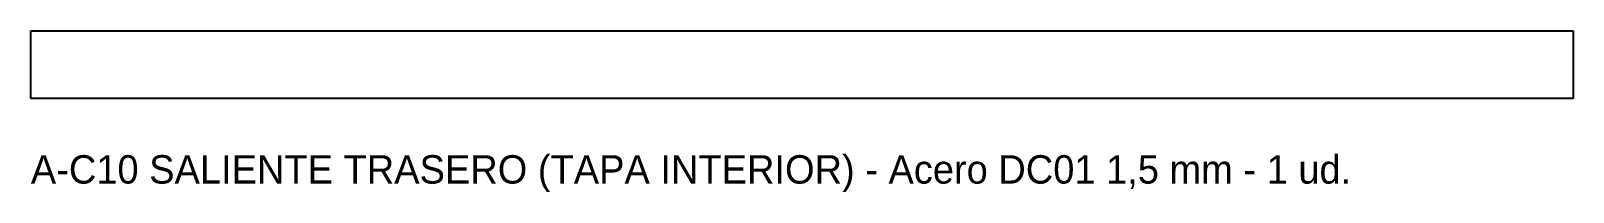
# Model space of a CAD drawing. Header units: millimetres. Extents: x -108 to 108, y -18 to 5.
import ezdxf

# ---------------------------------------------------------------- set-up
doc = ezdxf.new("R2010")
doc.units = ezdxf.units.MM
doc.layers.add('CORTE', color=7, linetype='CONTINUOUS')
doc.layers.add('TEXTO', color=3, linetype='CONTINUOUS')

msp = doc.modelspace()

# ---------------------------------------------------------------- linework, layer by layer
at = {"layer": 'CORTE'}
for p, q in [((-108.5, -4.75), (-108.5, 4.75)), ((-108.5, 4.75), (108.5, 4.75)), ((108.5, 4.75), (108.5, -4.75)), ((108.5, -4.75), (-108.5, -4.75))]:
    msp.add_line(p, q, dxfattribs=at)

# ---------------------------------------------------------------- texts
at = {"layer": 'TEXTO'}
msp.add_text('A-C10 SALIENTE TRASERO (TAPA INTERIOR) - Acero DC01 1,5 mm - 1 ud.', height=4, dxfattribs=at).set_placement((-108.5, -16.75))

doc.saveas('drawing.dxf')
